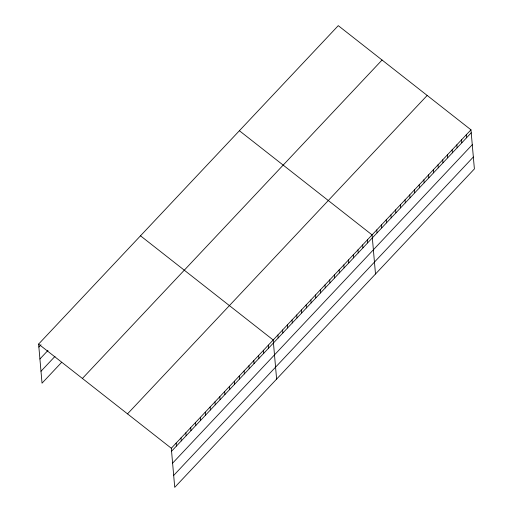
<?xml version="1.0" encoding="UTF-8"?>
<svg xmlns="http://www.w3.org/2000/svg" width="513" height="513" viewBox="0 0 513 513"><rect width="100%" height="100%" fill="white"/><g stroke="black" fill="none" stroke-linecap="round" stroke-linejoin="round"><path stroke-width="0.77" d="M38.61 344.076L338.272 25.65L470.966 129.821L474.39 168.924L174.728 487.35L171.304 448.247L38.61 344.076L42.034 383.179L61.438 362.556M38.873 347.057L41.027 344.768M39.918 358.978L48.004 350.385M40.989 371.258L55.006 356.368M82.401 378.453L382.063 60.027M127.513 413.869L427.182 95.444M171.304 448.247L470.966 129.821M171.566 451.228L471.229 132.796M172.605 463.149L472.274 144.717M173.683 475.429L473.345 157.004M239.385 130.732L372.079 234.903L375.497 274.006M140.498 235.813L273.192 339.978L276.61 379.088M466.259 134.823L466.522 137.805M461.553 139.825L461.809 142.806M456.839 144.833L457.102 147.808M452.133 149.834L452.395 152.816M447.426 154.836L447.682 157.818M442.713 159.844L442.975 162.82M438.006 164.846L438.262 167.828M433.293 169.848L433.556 172.83M428.586 174.856L428.849 177.831M423.879 179.858L424.136 182.84M419.166 184.86L419.429 187.841M414.459 189.868L414.722 192.843M409.752 194.869L410.009 197.851M405.039 199.871L405.302 202.853M400.332 204.879L400.595 207.855M395.626 209.881L395.882 212.863M390.912 214.883L391.175 217.865M386.206 219.891L386.469 222.866M381.499 224.893L381.755 227.875M376.786 229.895L377.049 232.876M367.372 239.904L367.629 242.886M362.659 244.906L362.922 247.888M357.952 249.914L358.215 252.89M353.245 254.916L353.502 257.898M348.532 259.918L348.795 262.9M343.825 264.92L344.088 267.901M339.119 269.928L339.375 272.91M334.405 274.93L334.668 277.911M329.699 279.931L329.962 282.913M324.986 284.939L325.248 287.921M320.279 289.941L320.542 292.923M315.572 294.943L315.828 297.925M310.859 299.951L311.122 302.933M306.152 304.953L306.415 307.935M301.445 309.955L301.702 312.936M296.732 314.963L296.995 317.945M292.025 319.965L292.288 322.946M287.318 324.966L287.575 327.948M282.605 329.974L282.868 332.95M277.899 334.976L278.161 337.958M268.337 345.134L268.6 348.115M263.483 350.289L263.746 353.271M258.635 355.445L258.898 358.427M253.781 360.601L254.044 363.582M248.933 365.756L249.19 368.738M244.079 370.912L244.342 373.894M239.225 376.067L239.488 379.049M234.377 381.223L234.64 384.205M229.523 386.379L229.786 389.361M224.675 391.534L224.931 394.516M219.821 396.69L220.083 399.672M214.966 401.846L215.229 404.828M210.118 407.001L210.381 409.983M205.264 412.157L205.527 415.139M200.416 417.313L200.673 420.294M195.562 422.468L195.825 425.45M190.708 427.624L190.971 430.606M185.86 432.78L186.123 435.761M181.006 437.935L181.269 440.917M176.158 443.091L176.414 446.073"/></g></svg>
